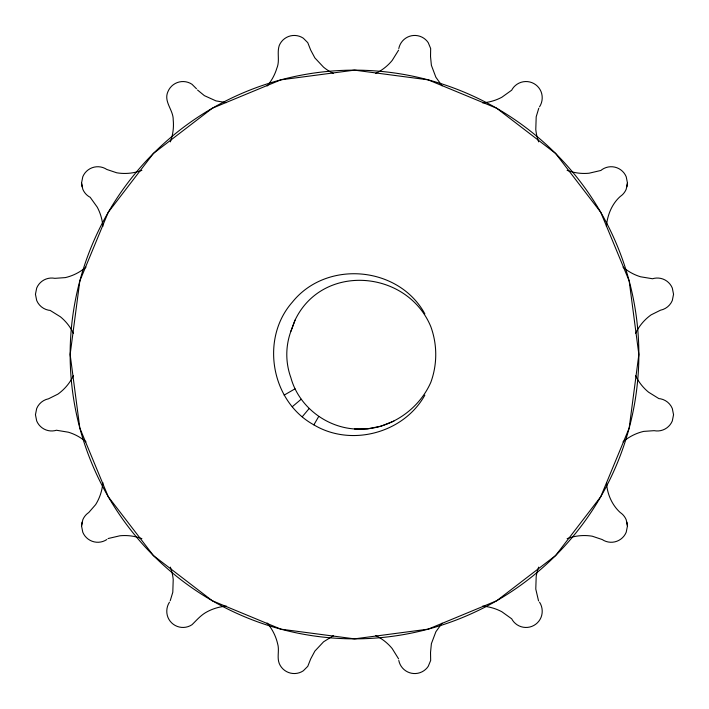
<?xml version="1.0" encoding="UTF-8"?>
<svg xmlns="http://www.w3.org/2000/svg" width="709" height="709" viewBox="0 0 709 709"><rect width="100%" height="100%" fill="white"/><g stroke="black" fill="none" stroke-linecap="round" stroke-linejoin="round"><path stroke-width="1.06" d="M102.858 226.419A48.744 48.744 0 0 0 97.248 207.152L90.158 197.262L88.767 196.49A16.245 16.245 0 0 1 82.785 189.197L81.553 182.975L82.785 176.763A16.245 16.245 0 0 1 106.829 169.469L116.763 172.801A48.744 48.744 0 0 0 141.871 170.328M106.829 539.531A16.245 16.245 0 0 1 82.785 532.237L81.553 526.025L82.785 519.803A16.245 16.245 0 0 1 88.767 512.51L95.653 504.604A48.744 48.744 0 0 0 102.858 482.572M567.111 170.32A48.744 48.744 0 0 0 589.073 173.218L600.922 170.452L602.171 169.469A16.245 16.245 0 0 1 626.215 176.763L627.447 182.975L626.215 189.197A16.245 16.245 0 0 1 620.233 196.49C611.761 204.059 607.365 215.288 606.372 226.446M606.541 482.545C607.01 493.694 612.009 505.092 620.233 512.51A16.245 16.245 0 0 1 626.215 519.803L627.447 526.025L626.215 532.237A16.245 16.245 0 0 1 602.171 539.531L592.237 536.199A48.744 48.744 0 0 0 567.129 538.672M81.553 526.025L82.076 522.134M626.924 186.866L627.447 182.975M170.222 600.736L172.801 592.237L173.218 579.519A48.744 48.744 0 0 0 170.328 567.129M538.778 108.264L536.199 116.763L535.782 129.481A48.744 48.744 0 0 0 538.672 141.871M290.876 331.342L295.033 320.167C322.382 262.658 407.285 269.633 430.842 326.716A81.243 81.243 0 0 1 430.842 382.284C418.026 411.486 386.556 431.621 354.5 428.972C325.369 426.951 298.586 406.035 290.876 377.658A67.701 67.701 0 0 1 290.876 331.342L295.033 320.167M169.469 602.171C166.526 606.638 165.959 612.461 167.962 617.424A16.245 16.245 0 0 0 192.006 624.709C196.818 620.029 200.957 614.969 207.152 611.752A48.744 48.744 0 0 1 226.419 606.142M539.531 106.829C542.474 102.353 543.041 96.539 541.038 91.576A16.245 16.245 0 0 0 512.51 88.767L511.73 90.158L501.848 97.248A48.744 48.744 0 0 1 482.581 102.858M424.859 313.874C398.715 265.893 326.344 259.565 292.259 302.273C260.026 338.822 271.086 401.542 313.874 424.859L318.713 416.484M398.609 50.109L392.183 60.442A48.744 48.744 0 0 1 375.575 73.479M424.859 395.126C403.793 433.119 351.123 447.228 313.874 424.859M442.053 623.149L435.875 631.763L431.391 643.675L430.523 652.51L430.664 660.469L428.245 666.327A16.245 16.245 0 0 1 398.795 660.469M302.273 416.741L309.115 408.588M292.259 406.727L301.157 399.264M333.478 635.636L323.579 641.796L314.876 651.092L310.693 658.918L307.777 666.327L303.292 670.811A16.245 16.245 0 0 1 279.257 663.518C276.74 657.137 279.638 650.242 277.609 643.675A48.744 48.744 0 0 0 267.125 622.998M284.141 395.126L295.033 388.833M393.876 421.102L380.636 426.304L367.599 428.794L354.5 428.972M108.078 538.548L119.927 535.782A48.744 48.744 0 0 1 141.889 538.68M226.446 102.628L215.988 100.9L204.396 95.653L197.527 90.016M196.49 88.767L192.006 84.291A16.245 16.245 0 0 0 167.962 91.576C163.309 101.662 173.483 109.975 173.218 119.927A48.744 48.744 0 0 1 170.32 141.889M442.053 85.851L435.875 77.237L431.391 65.325L430.523 56.49L430.664 48.531L428.245 42.673A16.245 16.245 0 0 0 398.795 48.531M398.609 658.891L392.183 648.558A48.744 48.744 0 0 0 375.575 635.521M539.531 602.171C542.474 606.638 543.041 612.461 541.038 617.424A16.245 16.245 0 0 1 512.51 620.233L511.73 618.842L501.848 611.752A48.744 48.744 0 0 0 482.581 606.142M538.548 600.922L535.782 589.073L536.199 576.355A48.744 48.744 0 0 1 538.68 567.111M626.924 522.134L627.447 526.025M81.553 182.975L82.076 186.866M86.002 441.867A48.744 48.744 0 0 0 68.41 432.215L56.401 430.239L54.868 430.664A16.245 16.245 0 0 1 36.691 420.951L35.45 414.73L36.691 408.508A16.245 16.245 0 0 1 48.531 398.795L57.916 394.124A48.744 48.744 0 0 0 73.479 375.575M73.479 333.425A48.744 48.744 0 0 0 60.442 316.817L50.109 310.391L48.531 310.205A16.245 16.245 0 0 1 36.691 300.483L35.45 294.27L36.691 288.049A16.245 16.245 0 0 1 54.868 278.336L65.325 277.609A48.744 48.744 0 0 0 86.002 267.125M267.133 86.002A48.744 48.744 0 0 0 276.785 68.41C280.099 60.832 276.74 52.98 279.257 45.482A16.245 16.245 0 0 1 303.292 38.189L307.777 42.673L310.693 50.082L314.876 57.916L323.579 67.204A48.744 48.744 0 0 0 333.425 73.47M622.998 267.133A48.744 48.744 0 0 0 640.59 276.785L652.599 278.761L654.132 278.336A16.245 16.245 0 0 1 672.309 288.049L673.55 294.27L672.309 300.492A16.245 16.245 0 0 1 660.469 310.205L651.084 314.876A48.744 48.744 0 0 0 635.521 333.425M635.521 375.575A48.744 48.744 0 0 0 648.558 392.183L658.891 398.609L660.469 398.795A16.245 16.245 0 0 1 672.309 408.508L673.55 414.73L672.309 420.951A16.245 16.245 0 0 1 654.132 430.664L643.675 431.391A48.744 48.744 0 0 0 622.998 441.875M79.833 280.906L70.138 354.5L79.833 428.094L108.238 496.681L153.428 555.572L212.319 600.762L280.906 629.167L354.5 638.862L428.094 629.167L496.681 600.762L555.572 555.572L600.762 496.681L629.167 428.094L638.862 354.5L629.167 280.906L600.762 212.319L555.572 153.428L496.681 108.238L428.094 79.833L354.5 70.138L280.906 79.833L212.319 108.238L153.428 153.428L108.238 212.319L79.833 280.906M153.428 555.572A284.362 284.362 0 0 0 629.167 428.094A284.362 284.362 0 0 0 280.906 79.833A284.362 284.362 0 0 0 153.428 555.572"/></g></svg>
